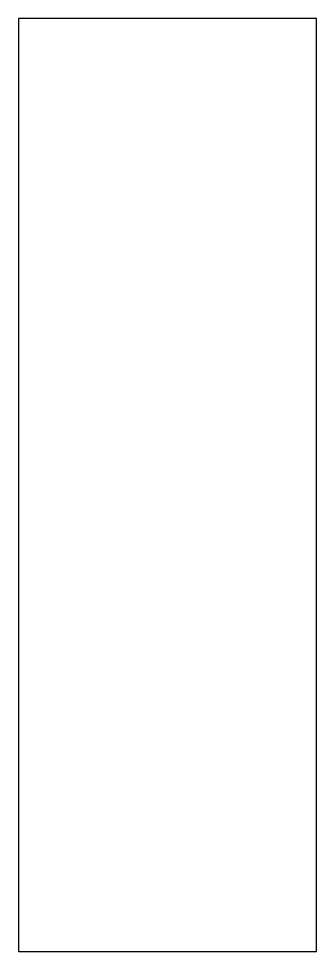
# Model space of a CAD drawing. Header units: millimetres. Extents: x 26.7 to 35.6, y 176.9 to 204.8.
import ezdxf

# ---------------------------------------------------------------- set-up
doc = ezdxf.new("R2010")
doc.units = ezdxf.units.MM
doc.layers.add('TOP_Full_CutOut_90', color=7, linetype='Continuous')

msp = doc.modelspace()

# ---------------------------------------------------------------- linework, layer by layer
at = {"layer": 'TOP_Full_CutOut_90', "ltscale": 0.02}
msp.add_lwpolyline([(26.707393, 176.93628), (35.624061, 176.936307), (35.624061, 204.83635), (26.707393, 204.836359), (26.707393, 176.93628)], dxfattribs=at)

doc.saveas('drawing.dxf')
